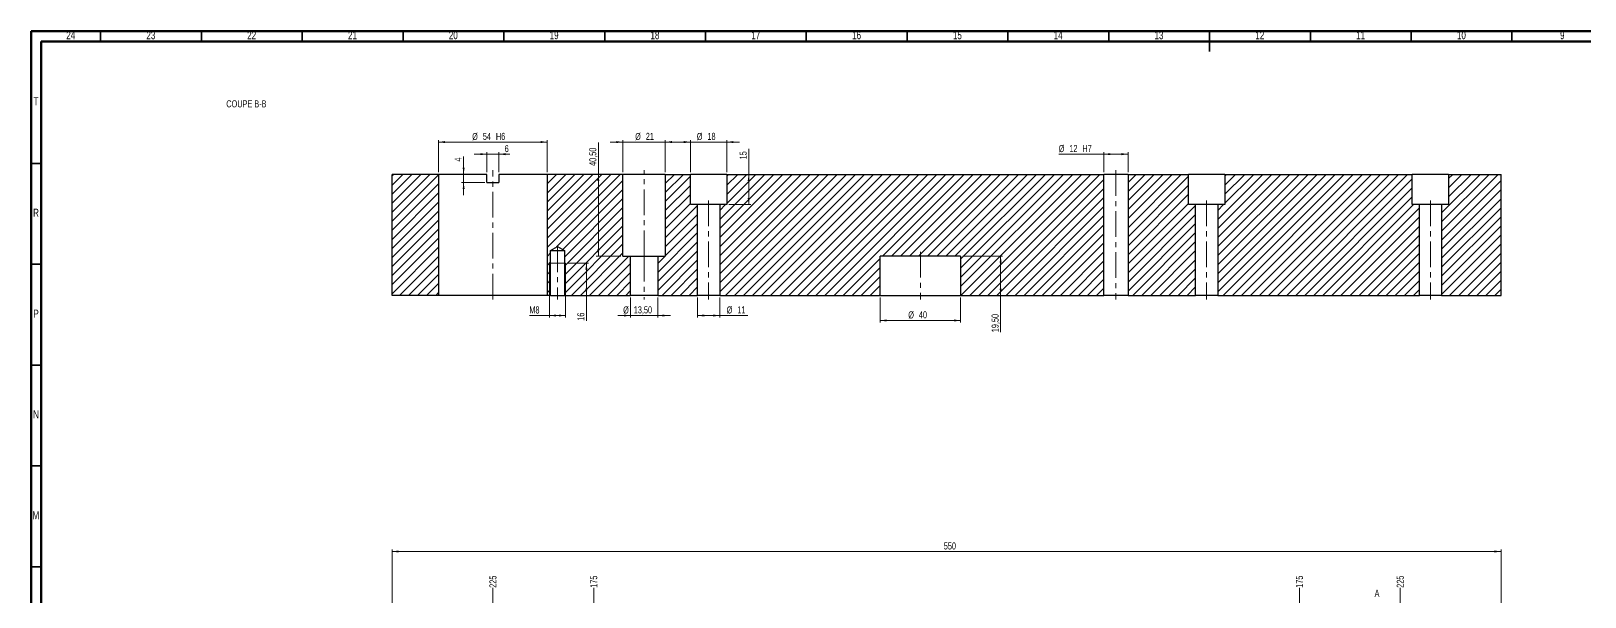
# Model space of a CAD drawing. Header units: millimetres. Extents: x 15 to 1184, y 5 to 836.
# Drawn here: x 15 to 786, y 556 to 836 of the extents above; entities that cross this region are included whole.
import ezdxf

# ---------------------------------------------------------------- set-up
doc = ezdxf.new("R2010")
doc.units = ezdxf.units.MM
doc.linetypes.add('CENTERX2', pattern=[20.32, 12.7, -2.54, 2.54, -2.54])
doc.styles.add('SLDTEXTSTYLE0', font='TXT', dxfattribs={"width": 0.75})
doc.dimstyles.new('SLDDIMSTYLE1', dxfattribs={"dimtxt": 3.5, "dimasz": 3.302, "dimexe": 0, "dimexo": 0.0625, "dimgap": 0.875, "dimtad": 0, "dimtih": 1, "dimtoh": 1, "dimrnd": 1e-09, "dimzin": 12, "dimdsep": 46, "dimtxsty": 'SLDTEXTSTYLE0', "dimblk1": 'NONE', "dimblk2": 'NONE', "dimsah": 1, "dimcen": 0.09, "dimadec": 0, "dimazin": 3, "dimtfac": 1, "dimtofl": 0, "dimtmove": 0, "dimatfit": 3, "dimldrblk": 'NONE', "dimfxl": 1, "dimfrac": 2, "dimtolj": 1, "dimtzin": 12, "dimarcsym": 0})
doc.dimstyles.new('SLDDIMSTYLE2', dxfattribs={"dimtxt": 3.5, "dimasz": 3.302, "dimexe": 0, "dimexo": 0.0625, "dimgap": 0.875, "dimtad": 1, "dimrnd": 1e-09, "dimzin": 12, "dimdsep": 46, "dimtxsty": 'SLDTEXTSTYLE0', "dimsah": 1, "dimcen": 0.09, "dimadec": 0, "dimazin": 3, "dimtfac": 1, "dimtofl": 0, "dimtmove": 0, "dimatfit": 3, "dimfxl": 1, "dimfrac": 2, "dimtolj": 1, "dimtzin": 12, "dimarcsym": 0})
doc.dimstyles.new('SLDDIMSTYLE3', dxfattribs={"dimtxt": 3.5, "dimasz": 3.302, "dimexe": 0, "dimexo": 0.0625, "dimgap": 0.875, "dimtad": 1, "dimrnd": 1e-09, "dimzin": 12, "dimdsep": 46, "dimtxsty": 'SLDTEXTSTYLE0', "dimsah": 1, "dimcen": 0.09, "dimadec": 0, "dimazin": 3, "dimtfac": 1, "dimtmove": 0, "dimatfit": 0, "dimfxl": 1, "dimfrac": 2, "dimtolj": 1, "dimtzin": 12, "dimarcsym": 0})

# ---------------------------------------------------------------- blocks, each defined once
blk = doc.blocks.new('_D_15')
at = {"color": 7, "linetype": 'Continuous', "lineweight": 18}
blk.add_line((294.05, 547.11), (294.05, 560.11), dxfattribs=at)
at = {"color": 7, "linetype": 'Continuous', "lineweight": 18, "insert": (292.32, 560.11), "char_height": 3.5, "attachment_point": 1, "rotation": 90, "style": 'SLDTEXTSTYLE0'}
blk.add_mtext('175', dxfattribs=at)
blk = doc.blocks.new('_None')
blk = doc.blocks.new('_D_18')
at = {"color": 7, "linetype": 'Continuous', "lineweight": 18}
blk.add_line((244.05, 514.61), (244.05, 560.11), dxfattribs=at)
at = {"color": 7, "linetype": 'Continuous', "lineweight": 18, "insert": (242.32, 560.11), "char_height": 3.5, "attachment_point": 1, "rotation": 90, "style": 'SLDTEXTSTYLE0'}
blk.add_mtext('225', dxfattribs=at)
blk = doc.blocks.new('_D_32')
at = {"color": 7, "linetype": 'Continuous', "lineweight": 18}
blk.add_line((644.05, 547.11), (644.05, 560.11), dxfattribs=at)
at = {"color": 7, "linetype": 'Continuous', "lineweight": 18, "insert": (642.32, 560.11), "char_height": 3.5, "attachment_point": 1, "rotation": 90, "style": 'SLDTEXTSTYLE0'}
blk.add_mtext('175', dxfattribs=at)
blk = doc.blocks.new('_D_35')
at = {"color": 7, "linetype": 'Continuous', "lineweight": 18}
blk.add_line((694.05, 514.61), (694.05, 560.11), dxfattribs=at)
at = {"color": 7, "linetype": 'Continuous', "lineweight": 18, "insert": (692.32, 560.11), "char_height": 3.5, "attachment_point": 1, "rotation": 90, "style": 'SLDTEXTSTYLE0'}
blk.add_mtext('225', dxfattribs=at)
blk = doc.blocks.new('_D_88')
at = {"color": 7, "linetype": 'Continuous', "lineweight": 18}
for p, q in [((194.05, 545.11), (194.05, 579.11)), ((744.05, 578.11), (194.05, 578.11)), ((744.05, 545.11), (744.05, 579.11))]:
    blk.add_line(p, q, dxfattribs=at)
for points in [[(194.05, 578.11), (197.36, 577.6), (197.36, 578.62)], [(744.05, 578.11), (740.75, 578.62), (740.75, 577.6)]]:
    blk.add_solid(points, dxfattribs=at)
at = {"color": 7, "linetype": 'Continuous', "lineweight": 18, "insert": (467.69, 582.62), "char_height": 3.5, "attachment_point": 1, "style": 'SLDTEXTSTYLE0'}
blk.add_mtext('550', dxfattribs=at)
blk = doc.blocks.new('_D_96')
at = {"color": 7, "linetype": 'Continuous', "lineweight": 18}
for p, q in [((241.05, 775.1), (234.7, 775.1)), ((241.05, 766.1), (241.05, 776.1)), ((241.05, 775.1), (247.05, 775.1)), ((247.05, 766.1), (247.05, 776.1)), ((247.05, 775.1), (252.49, 775.1))]:
    blk.add_line(p, q, dxfattribs=at)
for points in [[(241.05, 775.1), (237.75, 775.61), (237.75, 774.59)], [(247.05, 775.1), (250.36, 774.59), (250.36, 775.61)]]:
    blk.add_solid(points, dxfattribs=at)
at = {"color": 7, "linetype": 'Continuous', "lineweight": 18, "insert": (249.9, 779.61), "char_height": 3.5, "attachment_point": 1, "style": 'SLDTEXTSTYLE0'}
blk.add_mtext('6', dxfattribs=at)
blk = doc.blocks.new('_D_97')
at = {"color": 7, "linetype": 'Continuous', "lineweight": 18}
for p, q in [((229.53, 765.1), (229.53, 773.98)), ((229.53, 761.1), (229.53, 765.1)), ((240.05, 761.1), (228.53, 761.1)), ((229.53, 761.1), (229.53, 754.75))]:
    blk.add_line(p, q, dxfattribs=at)
for points in [[(229.53, 765.1), (230.04, 768.4), (229.03, 768.4)], [(229.53, 761.1), (229.03, 757.8), (230.04, 757.8)]]:
    blk.add_solid(points, dxfattribs=at)
at = {"color": 7, "linetype": 'Continuous', "lineweight": 18, "insert": (225.02, 771.39), "char_height": 3.5, "attachment_point": 1, "rotation": 90, "style": 'SLDTEXTSTYLE0'}
blk.add_mtext('4', dxfattribs=at)
blk = doc.blocks.new('_D_98')
at = {"color": 7, "linetype": 'Continuous', "lineweight": 18}
for p, q in [((281.1, 721.1), (291.42, 721.1)), ((290.42, 705.1), (290.42, 721.1)), ((281.1, 705.1), (291.42, 705.1)), ((290.42, 705.1), (290.42, 692.51))]:
    blk.add_line(p, q, dxfattribs=at)
for points in [[(290.42, 721.1), (289.91, 717.8), (290.93, 717.8)], [(290.42, 705.1), (290.93, 708.4), (289.91, 708.4)]]:
    blk.add_solid(points, dxfattribs=at)
at = {"color": 7, "linetype": 'Continuous', "lineweight": 18, "insert": (285.91, 692.51), "char_height": 3.5, "attachment_point": 1, "rotation": 90, "style": 'SLDTEXTSTYLE0'}
blk.add_mtext('16', dxfattribs=at)
blk = doc.blocks.new('_D_99')
at = {"color": 7, "linetype": 'Continuous', "lineweight": 18}
for p, q in [((272.1, 720.1), (272.1, 694.1)), ((280.1, 720.1), (280.1, 694.1)), ((272.1, 695.1), (262.13, 695.1)), ((280.1, 695.1), (272.1, 695.1))]:
    blk.add_line(p, q, dxfattribs=at)
for points in [[(272.1, 695.1), (275.4, 694.59), (275.4, 695.61)], [(280.1, 695.1), (276.79, 695.61), (276.79, 694.59)]]:
    blk.add_solid(points, dxfattribs=at)
at = {"color": 7, "linetype": 'Continuous', "lineweight": 18, "insert": (262.13, 699.61), "char_height": 3.5, "attachment_point": 1, "style": 'SLDTEXTSTYLE0'}
blk.add_mtext('M8', dxfattribs=at)
blk = doc.blocks.new('_D_100')
at = {"color": 7, "linetype": 'Continuous', "lineweight": 18}
for p, q in [((217.05, 766.1), (217.05, 782.1)), ((271.05, 781.1), (217.05, 781.1)), ((271.05, 766.1), (271.05, 782.1))]:
    blk.add_line(p, q, dxfattribs=at)
for points in [[(217.05, 781.1), (220.36, 780.59), (220.36, 781.61)], [(271.05, 781.1), (267.75, 781.61), (267.75, 780.59)]]:
    blk.add_solid(points, dxfattribs=at)
at = {"color": 7, "linetype": 'Continuous', "lineweight": 18, "char_height": 3.5, "attachment_point": 1, "style": 'SLDTEXTSTYLE0'}
for s, insert in [('%%c', (233.77, 785.61)), ('54', (239.05, 785.66)), ('H6', (245.54, 785.66))]:
    blk.add_mtext(s, dxfattribs=dict(at, insert=insert))
blk = doc.blocks.new('_D_101')
at = {"color": 7, "linetype": 'Continuous', "lineweight": 18}
for p, q in [((308.55, 781.1), (302.2, 781.1)), ((308.55, 766.1), (308.55, 782.1)), ((308.55, 781.1), (329.55, 781.1)), ((329.55, 766.1), (329.55, 782.1)), ((329.55, 781.1), (335.9, 781.1))]:
    blk.add_line(p, q, dxfattribs=at)
for points in [[(308.55, 781.1), (305.25, 781.61), (305.25, 780.59)], [(329.55, 781.1), (332.86, 780.59), (332.86, 781.61)]]:
    blk.add_solid(points, dxfattribs=at)
at = {"color": 7, "linetype": 'Continuous', "lineweight": 18, "char_height": 3.5, "attachment_point": 1, "style": 'SLDTEXTSTYLE0'}
for s, insert in [('%%c', (314.61, 785.61)), ('21', (319.89, 785.66))]:
    blk.add_mtext(s, dxfattribs=dict(at, insert=insert))
blk = doc.blocks.new('_D_102')
at = {"color": 7, "linetype": 'Continuous', "lineweight": 18}
for p, q in [((296.35, 765.1), (296.35, 780.92)), ((296.35, 724.6), (296.35, 765.1)), ((307.55, 724.6), (295.35, 724.6))]:
    blk.add_line(p, q, dxfattribs=at)
for points in [[(296.35, 765.1), (295.84, 761.8), (296.86, 761.8)], [(296.35, 724.6), (296.86, 727.9), (295.84, 727.9)]]:
    blk.add_solid(points, dxfattribs=at)
at = {"color": 7, "linetype": 'Continuous', "lineweight": 18, "insert": (291.84, 769.28), "char_height": 3.5, "attachment_point": 1, "rotation": 90, "style": 'SLDTEXTSTYLE0'}
blk.add_mtext('40,50', dxfattribs=at)
blk = doc.blocks.new('_D_103')
at = {"color": 7, "linetype": 'Continuous', "lineweight": 18}
for p, q in [((342.05, 781.1), (335.7, 781.1)), ((342.05, 766.1), (342.05, 782.1)), ((360.05, 781.1), (342.05, 781.1)), ((360.05, 766.1), (360.05, 782.1)), ((360.05, 781.1), (366.4, 781.1))]:
    blk.add_line(p, q, dxfattribs=at)
for points in [[(342.05, 781.1), (338.75, 781.61), (338.75, 780.59)], [(360.05, 781.1), (363.36, 780.59), (363.36, 781.61)]]:
    blk.add_solid(points, dxfattribs=at)
at = {"color": 7, "linetype": 'Continuous', "lineweight": 18, "char_height": 3.5, "attachment_point": 1, "style": 'SLDTEXTSTYLE0'}
for s, insert in [('%%c', (345.17, 785.61)), ('18', (350.45, 785.66))]:
    blk.add_mtext(s, dxfattribs=dict(at, insert=insert))
blk = doc.blocks.new('_D_104')
at = {"color": 7, "linetype": 'Continuous', "lineweight": 18}
for p, q in [((370.92, 765.1), (370.92, 777.68)), ((370.92, 765.1), (370.92, 750.1)), ((361.05, 750.1), (371.92, 750.1))]:
    blk.add_line(p, q, dxfattribs=at)
for points in [[(370.92, 765.1), (370.41, 761.8), (371.42, 761.8)], [(370.92, 750.1), (371.42, 753.4), (370.41, 753.4)]]:
    blk.add_solid(points, dxfattribs=at)
at = {"color": 7, "linetype": 'Continuous', "lineweight": 18, "insert": (366.4, 772.51), "char_height": 3.5, "attachment_point": 1, "rotation": 90, "style": 'SLDTEXTSTYLE0'}
blk.add_mtext('15', dxfattribs=at)
blk = doc.blocks.new('_D_105')
at = {"color": 7, "linetype": 'Continuous', "lineweight": 18}
for p, q in [((345.55, 704.1), (345.55, 694.1)), ((356.55, 704.1), (356.55, 694.1)), ((345.55, 695.1), (356.55, 695.1)), ((356.55, 695.1), (370.44, 695.1))]:
    blk.add_line(p, q, dxfattribs=at)
for points in [[(345.55, 695.1), (348.86, 694.59), (348.86, 695.61)], [(356.55, 695.1), (353.25, 695.61), (353.25, 694.59)]]:
    blk.add_solid(points, dxfattribs=at)
at = {"color": 7, "linetype": 'Continuous', "lineweight": 18, "char_height": 3.5, "attachment_point": 1, "style": 'SLDTEXTSTYLE0'}
for s, insert in [('%%c', (359.99, 699.61)), ('11', (365.27, 699.66))]:
    blk.add_mtext(s, dxfattribs=dict(at, insert=insert))
blk = doc.blocks.new('_D_106')
at = {"color": 7, "linetype": 'Continuous', "lineweight": 18}
for p, q in [((312.3, 704.1), (312.3, 694.1)), ((325.8, 704.1), (325.8, 694.1)), ((312.3, 695.1), (305.95, 695.1)), ((312.3, 695.1), (325.8, 695.1)), ((325.8, 695.1), (332.15, 695.1))]:
    blk.add_line(p, q, dxfattribs=at)
for points in [[(312.3, 695.1), (309, 695.61), (309, 694.59)], [(325.8, 695.1), (329.11, 694.59), (329.11, 695.61)]]:
    blk.add_solid(points, dxfattribs=at)
at = {"color": 7, "linetype": 'Continuous', "lineweight": 18, "char_height": 3.5, "attachment_point": 1, "style": 'SLDTEXTSTYLE0'}
for s, insert in [('%%c', (308.64, 699.61)), ('13,50', (313.92, 699.66))]:
    blk.add_mtext(s, dxfattribs=dict(at, insert=insert))
blk = doc.blocks.new('_D_107')
at = {"color": 7, "linetype": 'Continuous', "lineweight": 18}
for p, q in [((477.05, 724.6), (496.88, 724.6)), ((495.88, 724.6), (495.88, 705.1)), ((495.88, 705.1), (495.88, 686.82))]:
    blk.add_line(p, q, dxfattribs=at)
for points in [[(495.88, 724.6), (495.37, 721.3), (496.39, 721.3)], [(495.88, 705.1), (496.39, 708.4), (495.37, 708.4)]]:
    blk.add_solid(points, dxfattribs=at)
at = {"color": 7, "linetype": 'Continuous', "lineweight": 18, "insert": (491.37, 686.82), "char_height": 3.5, "attachment_point": 1, "rotation": 90, "style": 'SLDTEXTSTYLE0'}
blk.add_mtext('19,50', dxfattribs=at)
blk = doc.blocks.new('_D_108')
at = {"color": 7, "linetype": 'Continuous', "lineweight": 18}
for p, q in [((436.05, 704.1), (436.05, 691.64)), ((476.05, 704.1), (476.05, 691.64)), ((476.05, 692.64), (436.05, 692.64))]:
    blk.add_line(p, q, dxfattribs=at)
for points in [[(436.05, 692.64), (439.36, 692.13), (439.36, 693.15)], [(476.05, 692.64), (472.75, 693.15), (472.75, 692.13)]]:
    blk.add_solid(points, dxfattribs=at)
at = {"color": 7, "linetype": 'Continuous', "lineweight": 18, "char_height": 3.5, "attachment_point": 1, "style": 'SLDTEXTSTYLE0'}
for s, insert in [('%%c', (450.06, 697.15)), ('40', (455.34, 697.21))]:
    blk.add_mtext(s, dxfattribs=dict(at, insert=insert))
blk = doc.blocks.new('_D_109')
at = {"color": 7, "linetype": 'Continuous', "lineweight": 18}
for p, q in [((547.05, 775.1), (524.68, 775.1)), ((547.05, 766.1), (547.05, 776.1)), ((559.05, 775.1), (547.05, 775.1)), ((559.05, 766.1), (559.05, 776.1))]:
    blk.add_line(p, q, dxfattribs=at)
for points in [[(547.05, 775.1), (550.36, 774.59), (550.36, 775.61)], [(559.05, 775.1), (555.75, 775.61), (555.75, 774.59)]]:
    blk.add_solid(points, dxfattribs=at)
at = {"color": 7, "linetype": 'Continuous', "lineweight": 18, "char_height": 3.5, "attachment_point": 1, "style": 'SLDTEXTSTYLE0'}
for s, insert in [('%%c', (524.68, 779.61)), ('12', (529.95, 779.66)), ('H7', (536.44, 779.66))]:
    blk.add_mtext(s, dxfattribs=dict(at, insert=insert))

msp = doc.modelspace()

# ---------------------------------------------------------------- hatches: boundary and pattern name
at = {"linetype": 'Continuous', "lineweight": 18}
h = msp.add_hatch(dxfattribs=at)
h.set_pattern_fill('ANSI31', style=0)
h.paths.add_polyline_path([(194.053, 765.097), (194.053, 705.097), (217.053, 705.097), (217.053, 765.097)], flags=0)
h = msp.add_hatch(dxfattribs=at)
h.set_pattern_fill('ANSI31', style=0)
h.paths.add_polyline_path([(271.053, 705.097), (272.696, 705.097), (272.696, 727.347), (276.096, 729.39), (279.496, 727.347), (279.496, 705.097), (312.303, 705.097), (312.303, 724.597), (308.553, 724.597), (308.553, 765.097), (271.053, 765.097)], flags=0)
h = msp.add_hatch(dxfattribs=at)
h.set_pattern_fill('ANSI31', style=0)
h.paths.add_polyline_path([(325.803, 724.597), (325.803, 705.097), (345.553, 705.097), (345.553, 750.097), (342.053, 750.097), (342.053, 765.097), (329.553, 765.097), (329.553, 724.597)], flags=0)
h = msp.add_hatch(dxfattribs=at)
h.set_pattern_fill('ANSI31', style=0)
h.paths.add_polyline_path([(547.053, 765.097), (360.053, 765.097), (360.053, 750.097), (356.553, 750.097), (356.553, 705.097), (436.053, 705.097), (436.053, 724.597), (476.053, 724.597), (476.053, 705.097), (547.053, 705.097)], flags=0)
h = msp.add_hatch(dxfattribs=at)
h.set_pattern_fill('ANSI31', style=0)
h.paths.add_polyline_path([(589.053, 765.097), (559.053, 765.097), (559.053, 705.097), (592.553, 705.097), (592.553, 750.097), (589.053, 750.097)], flags=0)
h = msp.add_hatch(dxfattribs=at)
h.set_pattern_fill('ANSI31', style=0)
h.paths.add_polyline_path([(700.053, 765.097), (607.053, 765.097), (607.053, 750.097), (603.553, 750.097), (603.553, 705.097), (703.553, 705.097), (703.553, 750.097), (700.053, 750.097)], flags=0)
h = msp.add_hatch(dxfattribs=at)
h.set_pattern_fill('ANSI31', style=0)
h.paths.add_polyline_path([(714.553, 705.097), (744.053, 705.097), (744.053, 765.097), (718.053, 765.097), (718.053, 750.097), (714.553, 750.097)], flags=0)

# ---------------------------------------------------------------- linework, layer by layer
at = {"color": 7, "linetype": 'Continuous', "lineweight": 70}
for p, q in [((15, 5), (15, 836)), ((15, 836), (1184, 836)), ((20, 10), (20, 831)), ((20, 831), (1179, 831))]:
    msp.add_line(p, q, dxfattribs=at)
at = {"color": 7, "linetype": 'Continuous', "lineweight": 35}
for p, q in [((49.5, 831), (49.5, 836)), ((99.5, 831), (99.5, 836)), ((149.5, 831), (149.5, 836)), ((199.5, 831), (199.5, 836)), ((249.5, 831), (249.5, 836)), ((299.5, 831), (299.5, 836)), ((349.5, 831), (349.5, 836)), ((399.5, 831), (399.5, 836)), ((449.5, 831), (449.5, 836)), ((499.5, 831), (499.5, 836)), ((549.5, 831), (549.5, 836)), ((599.5, 836.001), (599.5, 825.999)), ((599.5, 831), (599.5, 836)), ((649.5, 831), (649.5, 836)), ((699.5, 831), (699.5, 836)), ((749.5, 831), (749.5, 836)), ((20, 770.5), (15, 770.5)), ((20, 720.5), (15, 720.5)), ((20, 670.5), (15, 670.5)), ((20, 620.5), (15, 620.5)), ((20, 570.5), (15, 570.5))]:
    msp.add_line(p, q, dxfattribs=at)
at = {"color": 7, "linetype": 'Continuous', "lineweight": 25}
for p, q in [((217.053, 765.097), (194.053, 765.097)), ((194.053, 705.097), (194.053, 765.097)), ((217.053, 765.097), (217.053, 705.097)), ((241.053, 765.097), (217.053, 765.097)), ((241.053, 761.097), (241.053, 765.097)), ((247.053, 765.097), (247.053, 761.097)), ((271.053, 765.097), (247.053, 765.097)), ((271.053, 705.097), (271.053, 765.097)), ((308.553, 765.097), (271.053, 765.097)), ((308.553, 724.597), (308.553, 765.097)), ((329.553, 765.097), (308.553, 765.097)), ((329.553, 765.097), (329.553, 724.597)), ((329.553, 765.097), (342.053, 765.097)), ((342.053, 750.097), (342.053, 765.097)), ((360.053, 765.097), (342.053, 765.097)), ((360.053, 765.097), (360.053, 750.097)), ((360.053, 765.097), (547.053, 765.097)), ((547.053, 705.097), (547.053, 765.097)), ((559.053, 765.097), (547.053, 765.097)), ((559.053, 765.097), (559.053, 705.097)), ((559.053, 765.097), (589.053, 765.097)), ((589.053, 750.097), (589.053, 765.097)), ((607.053, 765.097), (589.053, 765.097)), ((607.053, 765.097), (607.053, 750.097)), ((607.053, 765.097), (700.053, 765.097)), ((700.053, 750.097), (700.053, 765.097)), ((718.053, 765.097), (700.053, 765.097)), ((718.053, 765.097), (718.053, 750.097)), ((718.053, 765.097), (744.053, 765.097)), ((744.053, 705.097), (744.053, 765.097)), ((241.053, 761.097), (247.053, 761.097)), ((345.553, 750.097), (342.053, 750.097)), ((345.553, 705.097), (345.553, 750.097)), ((356.553, 750.097), (345.553, 750.097)), ((356.553, 750.097), (356.553, 705.097)), ((360.053, 750.097), (356.553, 750.097)), ((592.553, 750.097), (589.053, 750.097)), ((592.553, 705.097), (592.553, 750.097)), ((603.553, 750.097), (592.553, 750.097)), ((603.553, 750.097), (603.553, 705.097)), ((607.053, 750.097), (603.553, 750.097)), ((703.553, 750.097), (700.053, 750.097)), ((703.553, 705.097), (703.553, 750.097)), ((714.553, 750.097), (703.553, 750.097)), ((714.553, 750.097), (714.553, 705.097)), ((718.053, 750.097), (714.553, 750.097)), ((272.696, 727.347), (276.096, 729.39)), ((272.696, 727.347), (279.496, 727.347)), ((272.696, 705.097), (272.696, 727.347)), ((276.096, 729.39), (279.496, 727.347)), ((279.496, 727.347), (279.496, 705.097)), ((308.553, 724.597), (312.303, 724.597)), ((312.303, 705.097), (312.303, 724.597)), ((312.303, 724.597), (325.803, 724.597)), ((325.803, 724.597), (325.803, 705.097)), ((325.803, 724.597), (329.553, 724.597)), ((476.053, 724.597), (436.053, 724.597)), ((436.053, 705.097), (436.053, 724.597)), ((476.053, 724.597), (476.053, 705.097)), ((217.053, 705.097), (194.053, 705.097)), ((271.053, 705.097), (217.053, 705.097)), ((272.696, 705.097), (271.053, 705.097)), ((272.696, 705.097), (279.496, 705.097)), ((279.496, 705.097), (312.303, 705.097)), ((325.803, 705.097), (312.303, 705.097)), ((325.803, 705.097), (345.553, 705.097)), ((356.553, 705.097), (345.553, 705.097)), ((356.553, 705.097), (436.053, 705.097)), ((436.053, 705.097), (476.053, 705.097)), ((476.053, 705.097), (547.053, 705.097)), ((559.053, 705.097), (547.053, 705.097)), ((559.053, 705.097), (592.553, 705.097)), ((603.553, 705.097), (592.553, 705.097)), ((603.553, 705.097), (703.553, 705.097)), ((714.553, 705.097), (703.553, 705.097)), ((714.553, 705.097), (744.053, 705.097))]:
    msp.add_line(p, q, dxfattribs=at)
at = {"color": 7, "linetype": 'CENTERX2', "lineweight": 18}
for p, q in [((244.053, 703.097), (244.053, 767.097)), ((319.053, 724.597), (319.053, 767.097)), ((553.053, 767.097), (553.053, 703.097)), ((351.053, 752.097), (351.053, 703.097)), ((598.053, 752.097), (598.053, 703.097)), ((709.053, 752.097), (709.053, 703.097)), ((276.096, 729.347), (276.096, 703.097)), ((319.053, 724.597), (319.053, 703.097)), ((456.053, 726.597), (456.053, 703.097))]:
    msp.add_line(p, q, dxfattribs=at)
at = {"color": 7, "linetype": 'Continuous', "lineweight": 18}
for p, q in [((272.096, 705.097), (272.096, 721.097)), ((272.096, 721.097), (272.696, 721.097)), ((279.496, 721.097), (272.696, 721.097)), ((279.496, 721.097), (280.096, 721.097)), ((280.096, 721.097), (280.096, 705.097))]:
    msp.add_line(p, q, dxfattribs=at)

# ---------------------------------------------------------------- texts
at = {"color": 7, "linetype": 'Continuous', "lineweight": 0, "attachment_point": 2, "style": 'SLDTEXTSTYLE0'}
for s, insert, char_height in [('24', (34.67, 836.06), 3.9688), ('23', (74.42, 836.06), 3.9688), ('22', (124.42, 836.06), 3.9688), ('21', (174.42, 836.06), 3.9688), ('20', (224.42, 836.06), 3.9688), ('19', (274.42, 836.06), 3.9688), ('18', (324.42, 836.06), 3.9688), ('17', (374.42, 836.06), 3.9688), ('16', (424.42, 836.06), 3.9688), ('15', (474.42, 836.06), 3.9688), ('14', (524.42, 836.06), 3.9688), ('13', (574.42, 836.06), 3.9688), ('12', (624.42, 836.06), 3.9688), ('11', (674.42, 836.06), 3.9688), ('10', (724.42, 836.06), 3.9688), ('9', (774.46, 836.06), 3.969), ('T', (17.488, 803.31), 3.969), ('COUPE B-B', (121.8, 801.806), 3.5), ('R', (17.444, 748.06), 3.969), ('P', (17.485, 698.06), 3.969), ('N', (17.464, 648.06), 3.969), ('M', (17.362, 598.06), 3.969)]:
    msp.add_mtext(s, dxfattribs=dict(at, insert=insert, char_height=char_height))
at = {"color": 7, "linetype": 'Continuous', "insert": (681.353, 559.124), "char_height": 3.5, "attachment_point": 1, "style": 'SLDTEXTSTYLE0'}
msp.add_mtext('A', dxfattribs=at)

# ---------------------------------------------------------------- dimensions: what is measured, and where the dimension line sits
at = {"color": 7, "linetype": 'Continuous', "lineweight": 18}
for base, p1, p2, text, dimstyle, picture, middle in [((217.053, 781.097), (271.053, 765.097), (217.053, 765.097), '%%c<> H6', 'SLDDIMSTYLE2', '_D_100', (242.533, 781.097)), ((329.553, 781.097), (308.553, 765.097), (329.553, 765.097), '%%c<>', 'SLDDIMSTYLE3', '_D_101', (319.836, 781.097)), ((342.053, 781.097), (360.053, 765.097), (342.053, 765.097), '%%c<>', 'SLDDIMSTYLE3', '_D_103', (350.392, 781.097)), ((547.053, 775.097), (559.053, 765.097), (547.053, 765.097), '%%c<> H7', 'SLDDIMSTYLE2', '_D_109', (533.435, 775.097)), ((272.096, 695.097), (280.096, 721.097), (272.096, 721.097), 'M8', 'SLDDIMSTYLE2', '_D_99', (265.564, 695.097)), ((325.803, 695.097), (312.303, 705.097), (325.803, 705.097), '%%c<>', 'SLDDIMSTYLE3', '_D_106', (317.099, 695.097)), ((356.553, 695.097), (345.553, 705.097), (356.553, 705.097), '%%c<>', 'SLDDIMSTYLE2', '_D_105', (365.214, 695.097)), ((436.053, 692.643), (476.053, 705.097), (436.053, 705.097), '%%c<>', 'SLDDIMSTYLE2', '_D_108', (455.288, 692.643))]:
    dim = msp.add_linear_dim(base=base, p1=p1, p2=p2, text=text, dimstyle=dimstyle, dxfattribs=at)
    dim.commit()
    dim.dimension.update_dxf_attribs({"geometry": picture, "text_midpoint": middle, "dimtype": 160})
for base, p1, p2, dimstyle, picture, middle in [((247.053, 775.097), (241.053, 765.097), (247.053, 765.097), 'SLDDIMSTYLE3', '_D_96', (251.198, 775.097)), ((194.053, 578.111), (744.053, 544.111), (194.053, 544.111), 'SLDDIMSTYLE2', '_D_88', (471.573, 578.111))]:
    dim = msp.add_linear_dim(base=base, p1=p1, p2=p2, dimstyle=dimstyle, dxfattribs=at)
    dim.commit()
    dim.dimension.update_dxf_attribs({"geometry": picture, "text_midpoint": middle, "dimtype": 160})
for base, p1, p2, dimstyle, picture, middle in [((296.348, 765.097), (308.553, 724.597), (308.553, 765.097), 'SLDDIMSTYLE2', '_D_102', (296.348, 775.097)), ((229.535, 765.097), (241.053, 761.097), (241.053, 765.097), 'SLDDIMSTYLE3', '_D_97', (229.535, 772.682)), ((370.915, 750.097), (360.053, 765.097), (360.053, 750.097), 'SLDDIMSTYLE2', '_D_104', (370.915, 775.097)), ((495.878, 705.097), (476.053, 724.597), (476.053, 705.097), 'SLDDIMSTYLE2', '_D_107', (495.878, 692.643)), ((290.42, 721.097), (280.096, 705.097), (280.096, 721.097), 'SLDDIMSTYLE2', '_D_98', (290.42, 695.097))]:
    dim = msp.add_linear_dim(base=base, p1=p1, p2=p2, angle=90, dimstyle=dimstyle, dxfattribs=at)
    dim.commit()
    dim.dimension.update_dxf_attribs({"geometry": picture, "text_midpoint": middle, "dimtype": 160})
for feature_location, offset, picture, middle in [((244.053, 513.611), (0, 46.5), '_D_18', (244.053, 563.991)), ((294.053, 546.111), (0, 14), '_D_15', (294.053, 563.991)), ((644.053, 546.111), (0, 14), '_D_32', (644.053, 563.991)), ((694.053, 513.611), (0, 46.5), '_D_35', (694.053, 563.991))]:
    dim = msp.add_ordinate_dim(feature_location=feature_location, offset=offset, dtype=1, origin=(469.053, 162.111), dimstyle='SLDDIMSTYLE1', dxfattribs=at)
    dim.commit()
    dim.dimension.update_dxf_attribs({"geometry": picture, "text_midpoint": middle})

doc.saveas('drawing.dxf')
